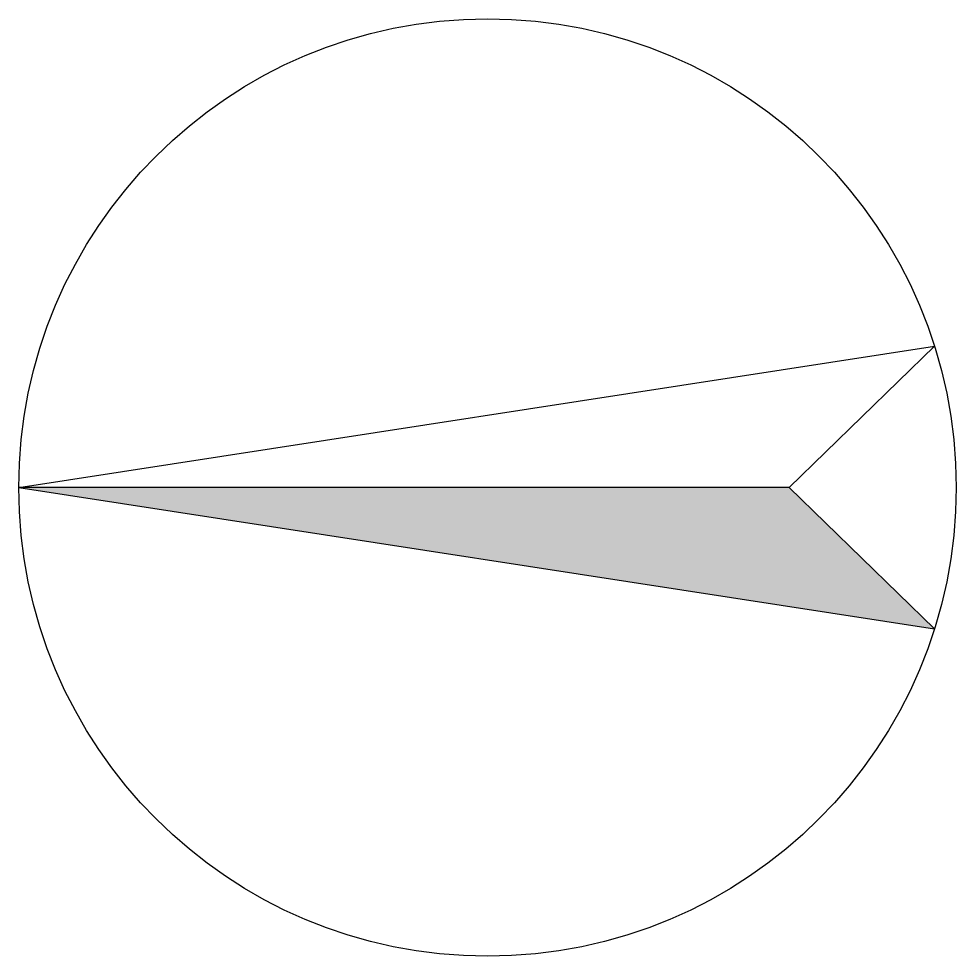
# Model space of a CAD drawing. Header units: inches. Extents: x 0.0008 to 0.0144, y 0.0003 to 0.0113.
# Drawn here: x 0.0010181 to 0.0014294, y 0.010936 to 0.0113473 of the extents above; entities that cross this region are included whole.
import ezdxf

# ---------------------------------------------------------------- set-up
doc = ezdxf.new("R2010")
doc.units = ezdxf.units.IN
doc.header["$MEASUREMENT"] = 0
doc.layers.add('Standard', color=7, linetype='Continuous')

# ---------------------------------------------------------------- blocks, each defined once
blk = doc.blocks.new('*U3')
at = {"layer": 'Standard', "color": 253, "linetype": 'ByBlock'}
for points in [[(0.034446, 0.281672), (0.025859, 0.282998), (0.034446, 0.282998)], [(0.034446, 0.281672), (0.034446, 0.282998), (0.036063, 0.281422)]]:
    blk.add_solid(points, dxfattribs=at)
blk = doc.blocks.new('*U4')
at = {"layer": 'Standard', "color": 253, "linetype": 'ByBlock'}
for points in [[(0.034446, 0.281672), (0.025859, 0.282998), (0.034446, 0.282998)], [(0.034446, 0.281672), (0.034446, 0.282998), (0.036063, 0.281422)]]:
    blk.add_solid(points, dxfattribs=at)

msp = doc.modelspace()

# ---------------------------------------------------------------- linework, layer by layer
at = {"layer": 'Standard', "color": 41, "linetype": 'ByBlock'}
for p, q in [((0.00101806, 0.01114167), (0.00141982, 0.01120372)), ((0.00101806, 0.01114167), (0.00141982, 0.01120372)), ((0.00141982, 0.01120372), (0.00135612, 0.01114167)), ((0.00141982, 0.01120372), (0.00135612, 0.01114167)), ((0.00101806, 0.01114167), (0.00141982, 0.01107962)), ((0.00135612, 0.01114167), (0.00101806, 0.01114167)), ((0.00101806, 0.01114167), (0.00141982, 0.01107962)), ((0.00135612, 0.01114167), (0.00101806, 0.01114167)), ((0.00141982, 0.01107962), (0.00135612, 0.01114167)), ((0.00141982, 0.01107962), (0.00135612, 0.01114167))]:
    msp.add_line(p, q, dxfattribs=at)
msp.add_circle((0.00122374, 0.01114167), 0.00020567, dxfattribs=at)

# ---------------------------------------------------------------- block references
at = {"layer": 'Standard', "color": 253, "linetype": 'ByBlock', "xscale": 0.03937007874015748, "yscale": 0.03937007874015748, "zscale": 0.03937007874015748}
for name in ['*U3', '*U4']:
    msp.add_blockref(name, (0, 0), dxfattribs=at)

doc.saveas('drawing.dxf')
